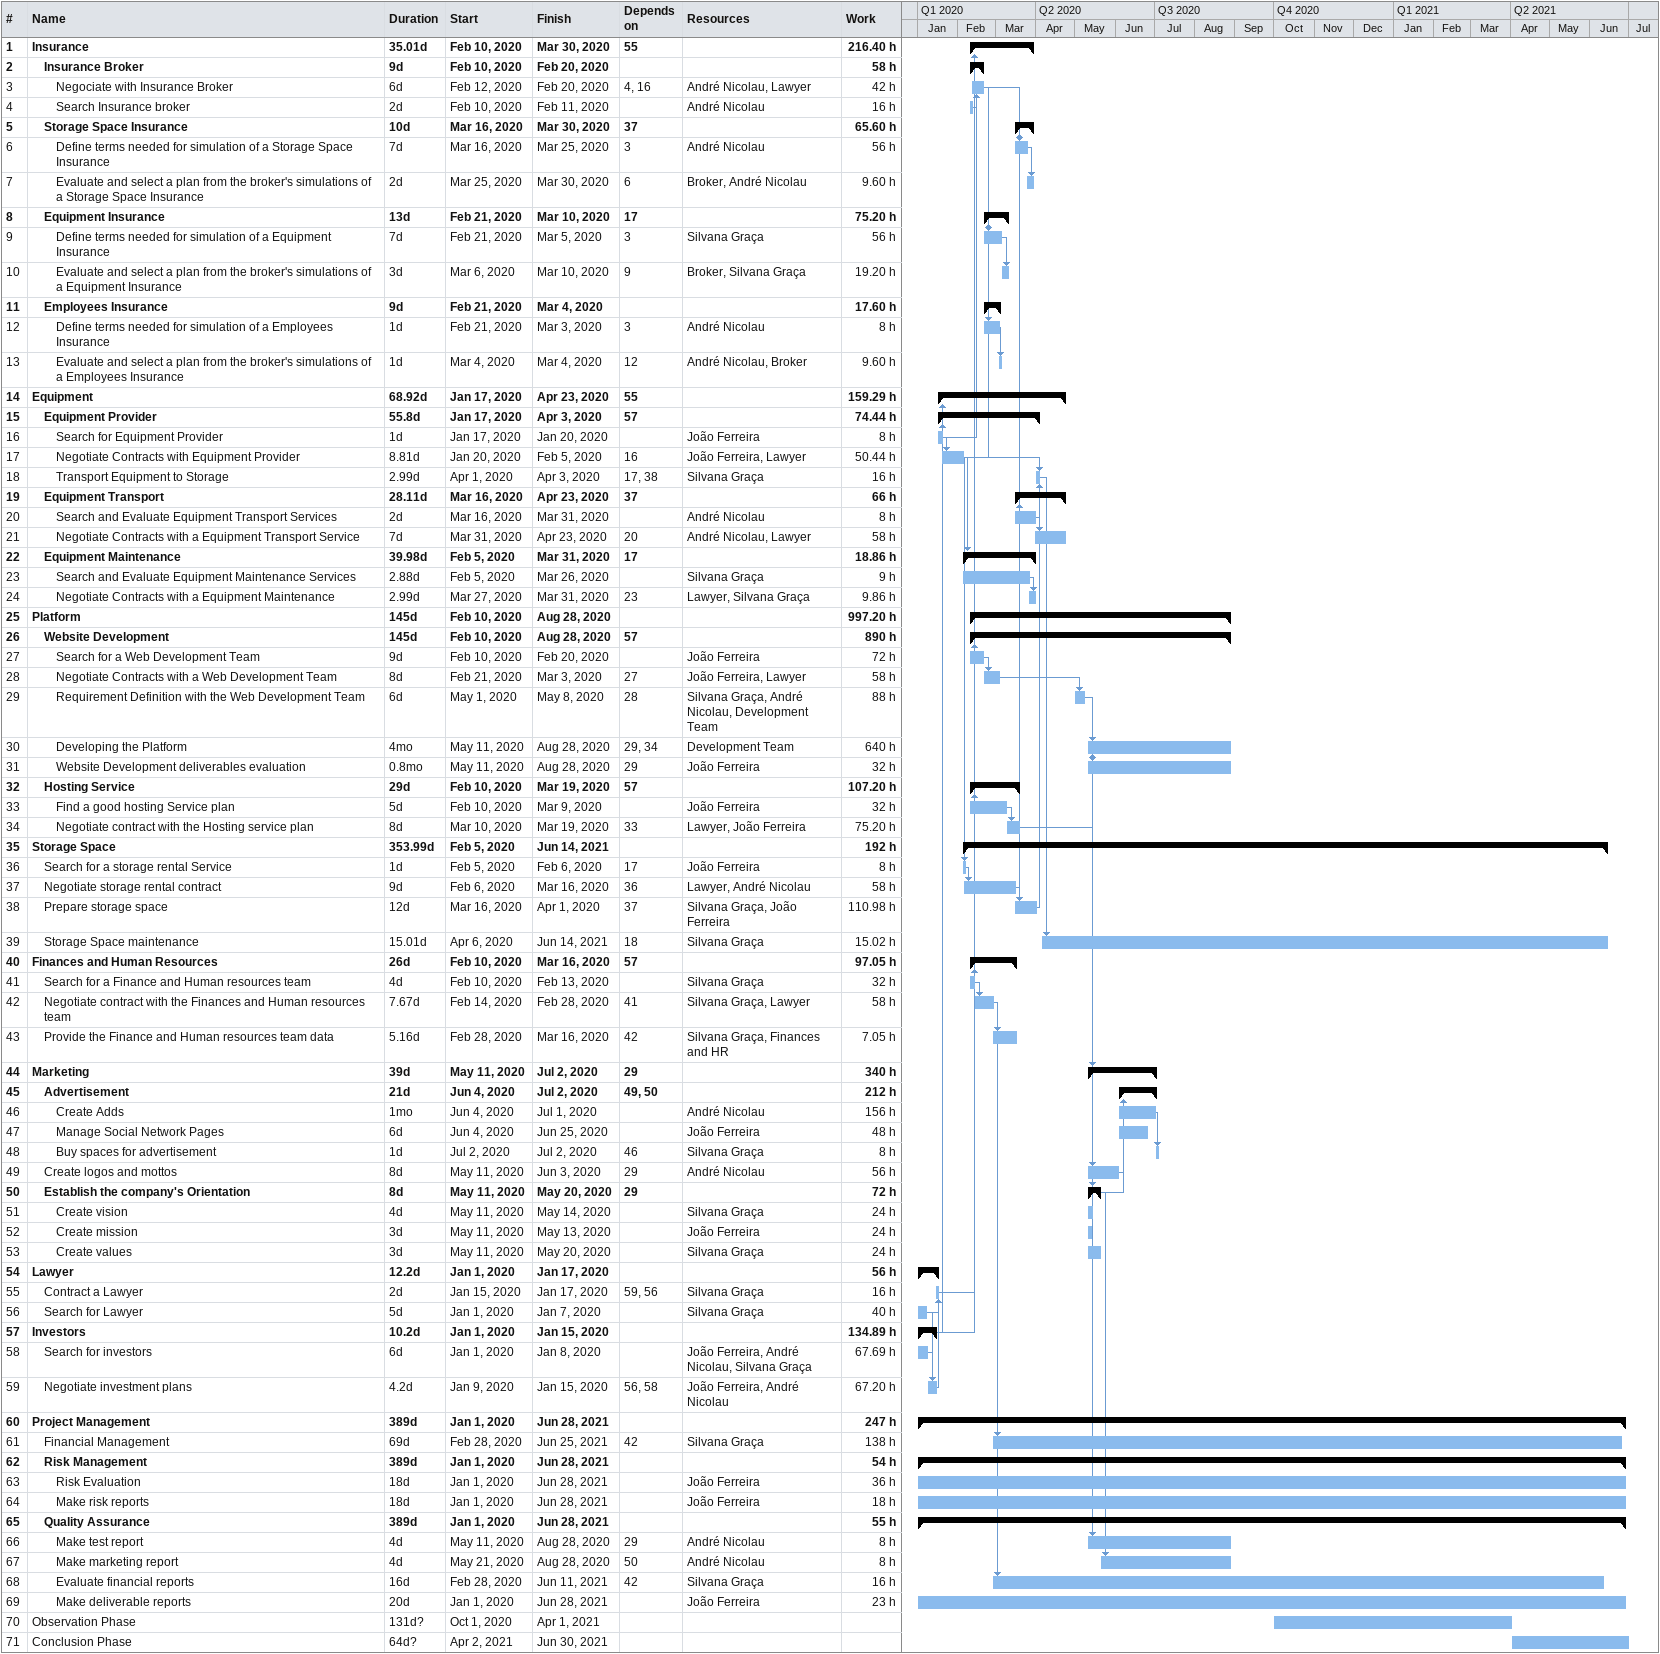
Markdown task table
| ID | Level | Task | Duration | Start | Finish | Predecessors | Resources | Work (h) |
|---|---|---|---|---|---|---|---|---|
| 1 | 1 | **Insurance** | 35.01d | 2020-02-10 | 2020-03-30 | 55 |  | 216.40 |
| 2 | 2 | **Insurance Broker** | 9d | 2020-02-10 | 2020-02-20 |  |  | 58 |
| 3 | 3 | Negociate with Insurance Broker | 6d | 2020-02-12 | 2020-02-20 | 4, 16 | André Nicolau, Lawyer | 42 |
| 4 | 3 | Search Insurance broker | 2d | 2020-02-10 | 2020-02-11 |  | André Nicolau | 16 |
| 5 | 2 | **Storage Space Insurance** | 10d | 2020-03-16 | 2020-03-30 | 37 |  | 65.60 |
| 6 | 3 | Define terms needed for simulation of a Storage Space Insurance | 7d | 2020-03-16 | 2020-03-25 | 3 | André Nicolau | 56 |
| 7 | 3 | Evaluate and select a plan from the broker's simulations of a Storage Space Insurance | 2d | 2020-03-25 | 2020-03-30 | 6 | Broker, André Nicolau | 9.60 |
| 8 | 2 | **Equipment Insurance** | 13d | 2020-02-21 | 2020-03-10 | 17 |  | 75.20 |
| 9 | 3 | Define terms needed for simulation of a Equipment Insurance | 7d | 2020-02-21 | 2020-03-05 | 3 | Silvana Graça | 56 |
| 10 | 3 | Evaluate and select a plan from the broker's simulations of a Equipment Insurance | 3d | 2020-03-06 | 2020-03-10 | 9 | Broker, Silvana Graça | 19.20 |
| 11 | 2 | **Employees Insurance** | 9d | 2020-02-21 | 2020-03-04 |  |  | 17.60 |
| 12 | 3 | Define terms needed for simulation of a Employees Insurance | 1d | 2020-02-21 | 2020-03-03 | 3 | André Nicolau | 8 |
| 13 | 3 | Evaluate and select a plan from the broker's simulations of a Employees Insurance | 1d | 2020-03-04 | 2020-03-04 | 12 | André Nicolau, Broker | 9.60 |
| 14 | 1 | **Equipment** | 68.92d | 2020-01-17 | 2020-04-23 | 55 |  | 159.29 |
| 15 | 2 | **Equipment Provider** | 55.8d | 2020-01-17 | 2020-04-03 | 57 |  | 74.44 |
| 16 | 3 | Search for Equipment Provider | 1d | 2020-01-17 | 2020-01-20 |  | João Ferreira | 8 |
| 17 | 3 | Negotiate Contracts with Equipment Provider | 8.81d | 2020-01-20 | 2020-02-05 | 16 | João Ferreira, Lawyer | 50.44 |
| 18 | 3 | Transport Equipment to Storage | 2.99d | 2020-04-01 | 2020-04-03 | 17, 38 | Silvana Graça | 16 |
| 19 | 2 | **Equipment Transport** | 28.11d | 2020-03-16 | 2020-04-23 | 37 |  | 66 |
| 20 | 3 | Search and Evaluate Equipment Transport Services | 2d | 2020-03-16 | 2020-03-31 |  | André Nicolau | 8 |
| 21 | 3 | Negotiate Contracts with a Equipment Transport Service | 7d | 2020-03-31 | 2020-04-23 | 20 | André Nicolau, Lawyer | 58 |
| 22 | 2 | **Equipment Maintenance** | 39.98d | 2020-02-05 | 2020-03-31 | 17 |  | 18.86 |
| 23 | 3 | Search and Evaluate Equipment Maintenance Services | 2.88d | 2020-02-05 | 2020-03-26 |  | Silvana Graça | 9 |
| 24 | 3 | Negotiate Contracts with a Equipment Maintenance | 2.99d | 2020-03-27 | 2020-03-31 | 23 | Lawyer, Silvana Graça | 9.86 |
| 25 | 1 | **Platform** | 145d | 2020-02-10 | 2020-08-28 |  |  | 997.20 |
| 26 | 2 | **Website Development** | 145d | 2020-02-10 | 2020-08-28 | 57 |  | 890 |
| 27 | 3 | Search for a Web Development Team | 9d | 2020-02-10 | 2020-02-20 |  | João Ferreira | 72 |
| 28 | 3 | Negotiate Contracts with a Web Development Team | 8d | 2020-02-21 | 2020-03-03 | 27 | João Ferreira, Lawyer | 58 |
| 29 | 3 | Requirement Definition with the Web Development Team | 6d | 2020-05-01 | 2020-05-08 | 28 | Silvana Graça, André Nicolau, Development Team | 88 |
| 30 | 3 | Developing the Platform | 4mo | 2020-05-11 | 2020-08-28 | 29, 34 | Development Team | 640 |
| 31 | 3 | Website Development deliverables evaluation | 0.8mo | 2020-05-11 | 2020-08-28 | 29 | João Ferreira | 32 |
| 32 | 2 | **Hosting Service** | 29d | 2020-02-10 | 2020-03-19 | 57 |  | 107.20 |
| 33 | 3 | Find a good hosting Service plan | 5d | 2020-02-10 | 2020-03-09 |  | João Ferreira | 32 |
| 34 | 3 | Negotiate contract with the Hosting service plan | 8d | 2020-03-10 | 2020-03-19 | 33 | Lawyer, João Ferreira | 75.20 |
| 35 | 1 | **Storage Space** | 353.99d | 2020-02-05 | 2021-06-14 |  |  | 192 |
| 36 | 2 | Search for a storage rental Service | 1d | 2020-02-05 | 2020-02-06 | 17 | João Ferreira | 8 |
| 37 | 2 | Negotiate storage rental contract | 9d | 2020-02-06 | 2020-03-16 | 36 | Lawyer, André Nicolau | 58 |
| 38 | 2 | Prepare storage space | 12d | 2020-03-16 | 2020-04-01 | 37 | Silvana Graça, João Ferreira | 110.98 |
| 39 | 2 | Storage Space maintenance | 15.01d | 2020-04-06 | 2021-06-14 | 18 | Silvana Graça | 15.02 |
| 40 | 1 | **Finances and Human Resources** | 26d | 2020-02-10 | 2020-03-16 | 57 |  | 97.05 |
| 41 | 2 | Search for a Finance and Human resources team | 4d | 2020-02-10 | 2020-02-13 |  | Silvana Graça | 32 |
| 42 | 2 | Negotiate contract with the Finances and Human resources team | 7.67d | 2020-02-14 | 2020-02-28 | 41 | Silvana Graça, Lawyer | 58 |
| 43 | 2 | Provide the Finance and Human resources team data | 5.16d | 2020-02-28 | 2020-03-16 | 42 | Silvana Graça, Finances and HR | 7.05 |
| 44 | 1 | **Marketing** | 39d | 2020-05-11 | 2020-07-02 | 29 |  | 340 |
| 45 | 2 | **Advertisement** | 21d | 2020-06-04 | 2020-07-02 | 49, 50 |  | 212 |
| 46 | 3 | Create Adds | 1mo | 2020-06-04 | 2020-07-01 |  | André Nicolau | 156 |
| 47 | 3 | Manage Social Network Pages | 6d | 2020-06-04 | 2020-06-25 |  | João Ferreira | 48 |
| 48 | 3 | Buy spaces for advertisement | 1d | 2020-07-02 | 2020-07-02 | 46 | Silvana Graça | 8 |
| 49 | 2 | Create logos and mottos | 8d | 2020-05-11 | 2020-06-03 | 29 | André Nicolau | 56 |
| 50 | 2 | **Establish the company's Orientation** | 8d | 2020-05-11 | 2020-05-20 | 29 |  | 72 |
| 51 | 3 | Create vision | 4d | 2020-05-11 | 2020-05-14 |  | Silvana Graça | 24 |
| 52 | 3 | Create mission | 3d | 2020-05-11 | 2020-05-13 |  | João Ferreira | 24 |
| 53 | 3 | Create values | 3d | 2020-05-11 | 2020-05-20 |  | Silvana Graça | 24 |
| 54 | 1 | **Lawyer** | 12.2d | 2020-01-01 | 2020-01-17 |  |  | 56 |
| 55 | 2 | Contract a Lawyer | 2d | 2020-01-15 | 2020-01-17 | 59, 56 | Silvana Graça | 16 |
| 56 | 2 | Search for Lawyer | 5d | 2020-01-01 | 2020-01-07 |  | Silvana Graça | 40 |
| 57 | 1 | **Investors** | 10.2d | 2020-01-01 | 2020-01-15 |  |  | 134.89 |
| 58 | 2 | Search for investors | 6d | 2020-01-01 | 2020-01-08 |  | João Ferreira, André Nicolau, Silvana Graça | 67.69 |
| 59 | 2 | Negotiate investment plans | 4.2d | 2020-01-09 | 2020-01-15 | 56, 58 | João Ferreira, André Nicolau | 67.20 |
| 60 | 1 | **Project Management** | 389d | 2020-01-01 | 2021-06-28 |  |  | 247 |
| 61 | 2 | Financial Management | 69d | 2020-02-28 | 2021-06-25 | 42 | Silvana Graça | 138 |
| 62 | 2 | **Risk Management** | 389d | 2020-01-01 | 2021-06-28 |  |  | 54 |
| 63 | 3 | Risk Evaluation | 18d | 2020-01-01 | 2021-06-28 |  | João Ferreira | 36 |
| 64 | 3 | Make risk reports | 18d | 2020-01-01 | 2021-06-28 |  | João Ferreira | 18 |
| 65 | 2 | **Quality Assurance** | 389d | 2020-01-01 | 2021-06-28 |  |  | 55 |
| 66 | 3 | Make test report | 4d | 2020-05-11 | 2020-08-28 | 29 | André Nicolau | 8 |
| 67 | 3 | Make marketing report | 4d | 2020-05-21 | 2020-08-28 | 50 | André Nicolau | 8 |
| 68 | 3 | Evaluate financial reports | 16d | 2020-02-28 | 2021-06-11 | 42 | Silvana Graça | 16 |
| 69 | 3 | Make deliverable reports | 20d | 2020-01-01 | 2021-06-28 |  | João Ferreira | 23 |
| 70 | 1 | Observation Phase | 131d? | 2020-10-01 | 2021-04-01 |  |  |  |
| 71 | 1 | Conclusion Phase | 64d? | 2021-04-02 | 2021-06-30 |  |  |  |
